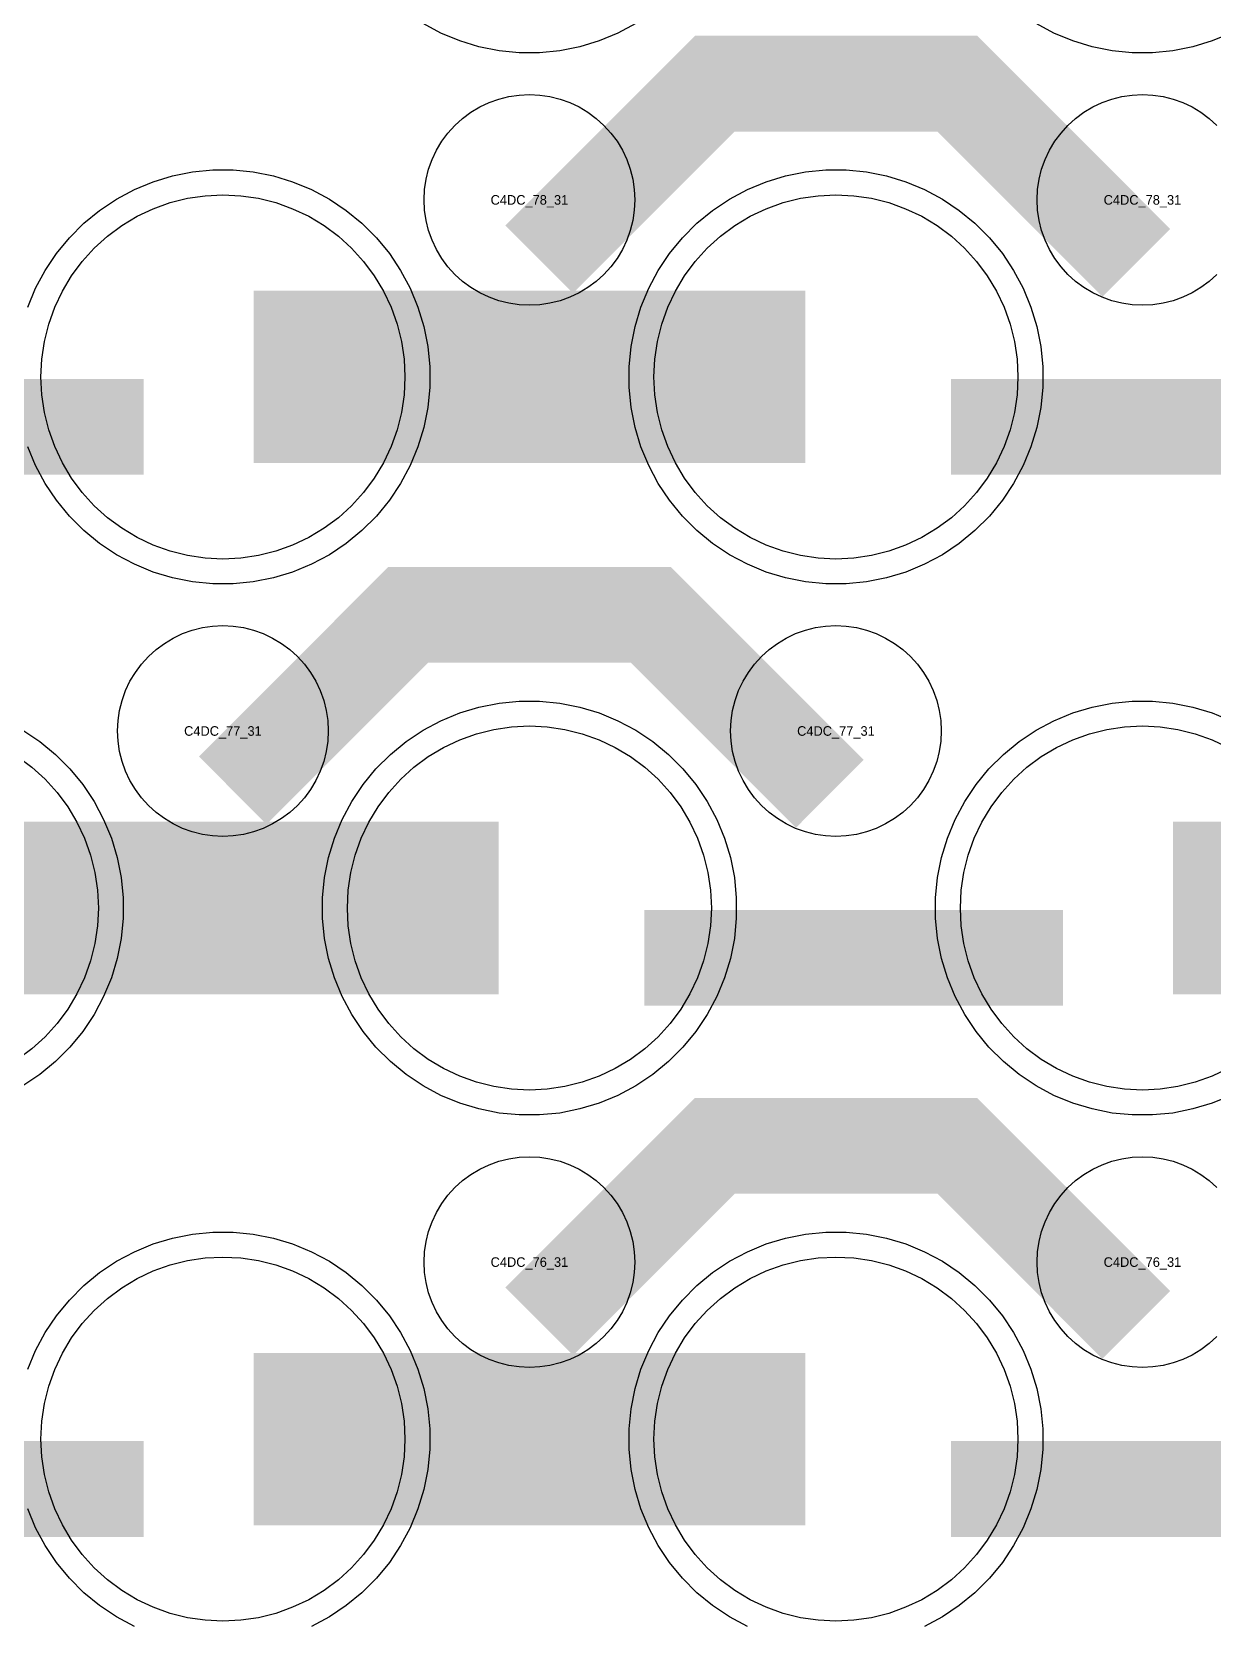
# Model space of a CAD drawing. Extents: x -11880 to 11880, y -14992 to 14992.
# Drawn here: x -2129.9 to -1821.5, y -4357.2 to -3941.5 of the extents above; entities that cross this region are included whole.
import ezdxf
from ezdxf.enums import TextEntityAlignment as Align

# ---------------------------------------------------------------- set-up
doc = ezdxf.new("R2010")
doc.units = 0
doc.header["$MEASUREMENT"] = 0
for name, color, linetype in [('GDS_775_DT_237', 138, 'CONTINUOUS'), ('RDL1_FS', 34, 'CONTINUOUS'), ('RDL_BS', 160, 'CONTINUOUS')]:
    doc.layers.add(name, color=color, linetype=linetype)

msp = doc.modelspace()

# ---------------------------------------------------------------- linework, layer by layer
at = {"layer": 'RDL1_FS'}
for points in [[(-2080, -4079.074), (-2084.657, -4078.845), (-2089.268, -4078.161), (-2093.791, -4077.029), (-2098.181, -4075.457), (-2102.395, -4073.465), (-2106.395, -4071.067), (-2110.14, -4068.289), (-2113.594, -4065.159), (-2116.724, -4061.705), (-2119.502, -4057.96), (-2121.9, -4053.96), (-2123.892, -4049.746), (-2125.464, -4045.356), (-2126.596, -4040.833), (-2127.28, -4036.222), (-2127.509, -4031.565), (-2127.28, -4026.908), (-2126.596, -4022.297), (-2125.464, -4017.774), (-2123.892, -4013.384), (-2121.9, -4009.17), (-2119.502, -4005.17), (-2116.724, -4001.425), (-2113.594, -3997.971), (-2110.14, -3994.841), (-2106.395, -3992.063), (-2102.395, -3989.665), (-2098.181, -3987.673), (-2093.791, -3986.101), (-2089.268, -3984.969), (-2084.657, -3984.285), (-2080, -3984.056), (-2075.343, -3984.285), (-2070.732, -3984.969), (-2066.209, -3986.101), (-2061.819, -3987.673), (-2057.605, -3989.665), (-2053.605, -3992.063), (-2049.86, -3994.841), (-2046.406, -3997.971), (-2043.276, -4001.425), (-2040.498, -4005.17), (-2038.1, -4009.17), (-2036.108, -4013.384), (-2034.536, -4017.774), (-2033.404, -4022.297), (-2032.72, -4026.908), (-2032.491, -4031.565), (-2032.72, -4036.222), (-2033.404, -4040.833), (-2034.536, -4045.356), (-2036.108, -4049.746), (-2038.1, -4053.96), (-2040.498, -4057.96), (-2043.276, -4061.705), (-2046.406, -4065.159), (-2049.86, -4068.289), (-2053.605, -4071.067), (-2057.605, -4073.465), (-2061.819, -4075.457), (-2066.209, -4077.029), (-2070.732, -4078.161), (-2075.343, -4078.845)], [(-1920, -4079.074), (-1924.657, -4078.845), (-1929.268, -4078.161), (-1933.791, -4077.029), (-1938.181, -4075.457), (-1942.395, -4073.465), (-1946.395, -4071.067), (-1950.14, -4068.289), (-1953.594, -4065.159), (-1956.724, -4061.705), (-1959.502, -4057.96), (-1961.9, -4053.96), (-1963.892, -4049.746), (-1965.464, -4045.356), (-1966.596, -4040.833), (-1967.28, -4036.222), (-1967.509, -4031.565), (-1967.28, -4026.908), (-1966.596, -4022.297), (-1965.464, -4017.774), (-1963.892, -4013.384), (-1961.9, -4009.17), (-1959.502, -4005.17), (-1956.724, -4001.425), (-1953.594, -3997.971), (-1950.14, -3994.841), (-1946.395, -3992.063), (-1942.395, -3989.665), (-1938.181, -3987.673), (-1933.791, -3986.101), (-1929.268, -3984.969), (-1924.657, -3984.285), (-1920, -3984.056), (-1915.343, -3984.285), (-1910.732, -3984.969), (-1906.209, -3986.101), (-1901.819, -3987.673), (-1897.605, -3989.665), (-1893.605, -3992.063), (-1889.86, -3994.841), (-1886.406, -3997.971), (-1883.276, -4001.425), (-1880.498, -4005.17), (-1878.1, -4009.17), (-1876.108, -4013.384), (-1874.536, -4017.774), (-1873.404, -4022.297), (-1872.72, -4026.908), (-1872.491, -4031.565), (-1872.72, -4036.222), (-1873.404, -4040.833), (-1874.536, -4045.356), (-1876.108, -4049.746), (-1878.1, -4053.96), (-1880.498, -4057.96), (-1883.276, -4061.705), (-1886.406, -4065.159), (-1889.86, -4068.289), (-1893.605, -4071.067), (-1897.605, -4073.465), (-1901.819, -4075.457), (-1906.209, -4077.029), (-1910.732, -4078.161), (-1915.343, -4078.845)], [(-2000, -4217.639), (-2004.657, -4217.41), (-2009.268, -4216.726), (-2013.791, -4215.594), (-2018.181, -4214.022), (-2022.395, -4212.03), (-2026.395, -4209.632), (-2030.14, -4206.854), (-2033.594, -4203.724), (-2036.724, -4200.27), (-2039.502, -4196.525), (-2041.9, -4192.525), (-2043.892, -4188.311), (-2045.464, -4183.921), (-2046.596, -4179.398), (-2047.28, -4174.787), (-2047.509, -4170.13), (-2047.28, -4165.473), (-2046.596, -4160.862), (-2045.464, -4156.339), (-2043.892, -4151.949), (-2041.9, -4147.735), (-2039.502, -4143.735), (-2036.724, -4139.99), (-2033.594, -4136.536), (-2030.14, -4133.406), (-2026.395, -4130.628), (-2022.395, -4128.23), (-2018.181, -4126.238), (-2013.791, -4124.666), (-2009.268, -4123.534), (-2004.657, -4122.85), (-2000, -4122.621), (-1995.343, -4122.85), (-1990.732, -4123.534), (-1986.209, -4124.666), (-1981.819, -4126.238), (-1977.605, -4128.23), (-1973.605, -4130.628), (-1969.86, -4133.406), (-1966.406, -4136.536), (-1963.276, -4139.99), (-1960.498, -4143.735), (-1958.1, -4147.735), (-1956.108, -4151.949), (-1954.536, -4156.339), (-1953.404, -4160.862), (-1952.72, -4165.473), (-1952.491, -4170.13), (-1952.72, -4174.787), (-1953.404, -4179.398), (-1954.536, -4183.921), (-1956.108, -4188.311), (-1958.1, -4192.525), (-1960.498, -4196.525), (-1963.276, -4200.27), (-1966.406, -4203.724), (-1969.86, -4206.854), (-1973.605, -4209.632), (-1977.605, -4212.03), (-1981.819, -4214.022), (-1986.209, -4215.594), (-1990.732, -4216.726), (-1995.343, -4217.41)]]:
    msp.add_lwpolyline(points, close=True, dxfattribs=at)
for points in [[(-2071.998, -4031.565, 45, 45, 0), (-1999.998, -4031.565, 45, 45, 0)], [(-1999.998, -4031.565, 45, 45, 0), (-1927.998, -4031.565, 45, 45, 0)], [(-2151.998, -4170.13, 45, 45, 0), (-2079.998, -4170.13, 45, 45, 0)], [(-2079.998, -4170.13, 45, 45, 0), (-2007.998, -4170.13, 45, 45, 0)], [(-1831.998, -4170.13, 45, 45, 0), (-1759.998, -4170.13, 45, 45, 0)]]:
    msp.add_lwpolyline(points, format="xyseb", dxfattribs=at)
for points in [[(-1817.605, -4212.03), (-1821.819, -4214.022), (-1826.209, -4215.594), (-1830.732, -4216.726), (-1835.343, -4217.41), (-1840, -4217.639), (-1844.657, -4217.41), (-1849.268, -4216.726), (-1853.791, -4215.594), (-1858.181, -4214.022), (-1862.395, -4212.03), (-1866.395, -4209.632), (-1870.14, -4206.854), (-1873.594, -4203.724), (-1876.724, -4200.27), (-1879.502, -4196.525), (-1881.9, -4192.525), (-1883.892, -4188.311), (-1885.464, -4183.921), (-1886.596, -4179.398), (-1887.28, -4174.787), (-1887.509, -4170.13), (-1887.28, -4165.473), (-1886.596, -4160.862), (-1885.464, -4156.339), (-1883.892, -4151.949), (-1881.9, -4147.735), (-1879.502, -4143.735), (-1876.724, -4139.99), (-1873.594, -4136.536), (-1870.14, -4133.406), (-1866.395, -4130.628), (-1862.395, -4128.23), (-1858.181, -4126.238), (-1853.791, -4124.666), (-1849.268, -4123.534), (-1844.657, -4122.85), (-1840, -4122.621), (-1835.343, -4122.85), (-1830.732, -4123.534), (-1826.209, -4124.666), (-1821.819, -4126.238), (-1817.605, -4128.23)], [(-2133.605, -4130.628), (-2129.86, -4133.406), (-2126.406, -4136.536), (-2123.276, -4139.99), (-2120.498, -4143.735), (-2118.1, -4147.735), (-2116.108, -4151.949), (-2114.536, -4156.339), (-2113.404, -4160.862), (-2112.72, -4165.473), (-2112.491, -4170.13), (-2112.72, -4174.787), (-2113.404, -4179.398), (-2114.536, -4183.921), (-2116.108, -4188.311), (-2118.1, -4192.525), (-2120.498, -4196.525), (-2123.276, -4200.27), (-2126.406, -4203.724), (-2129.86, -4206.854), (-2133.605, -4209.632)]]:
    msp.add_lwpolyline(points, dxfattribs=at)
at = {"layer": 'RDL1_FS', "color": 240, "true_color": 0xed1f24}
for points in [[(-2080, -4356.204), (-2084.657, -4355.975), (-2089.268, -4355.291), (-2093.791, -4354.159), (-2098.181, -4352.587), (-2102.395, -4350.595), (-2106.395, -4348.197), (-2110.14, -4345.419), (-2113.594, -4342.289), (-2116.724, -4338.835), (-2119.502, -4335.09), (-2121.9, -4331.09), (-2123.892, -4326.876), (-2125.464, -4322.486), (-2126.596, -4317.963), (-2127.28, -4313.352), (-2127.509, -4308.695), (-2127.28, -4304.038), (-2126.596, -4299.427), (-2125.464, -4294.904), (-2123.892, -4290.514), (-2121.9, -4286.3), (-2119.502, -4282.3), (-2116.724, -4278.555), (-2113.594, -4275.101), (-2110.14, -4271.971), (-2106.395, -4269.193), (-2102.395, -4266.795), (-2098.181, -4264.803), (-2093.791, -4263.231), (-2089.268, -4262.099), (-2084.657, -4261.415), (-2080, -4261.186), (-2075.343, -4261.415), (-2070.732, -4262.099), (-2066.209, -4263.231), (-2061.819, -4264.803), (-2057.605, -4266.795), (-2053.605, -4269.193), (-2049.86, -4271.971), (-2046.406, -4275.101), (-2043.276, -4278.555), (-2040.498, -4282.3), (-2038.1, -4286.3), (-2036.108, -4290.514), (-2034.536, -4294.904), (-2033.404, -4299.427), (-2032.72, -4304.038), (-2032.491, -4308.695), (-2032.72, -4313.352), (-2033.404, -4317.963), (-2034.536, -4322.486), (-2036.108, -4326.876), (-2038.1, -4331.09), (-2040.498, -4335.09), (-2043.276, -4338.835), (-2046.406, -4342.289), (-2049.86, -4345.419), (-2053.605, -4348.197), (-2057.605, -4350.595), (-2061.819, -4352.587), (-2066.209, -4354.159), (-2070.732, -4355.291), (-2075.343, -4355.975)], [(-1920, -4356.204), (-1924.657, -4355.975), (-1929.268, -4355.291), (-1933.791, -4354.159), (-1938.181, -4352.587), (-1942.395, -4350.595), (-1946.395, -4348.197), (-1950.14, -4345.419), (-1953.594, -4342.289), (-1956.724, -4338.835), (-1959.502, -4335.09), (-1961.9, -4331.09), (-1963.892, -4326.876), (-1965.464, -4322.486), (-1966.596, -4317.963), (-1967.28, -4313.352), (-1967.509, -4308.695), (-1967.28, -4304.038), (-1966.596, -4299.427), (-1965.464, -4294.904), (-1963.892, -4290.514), (-1961.9, -4286.3), (-1959.502, -4282.3), (-1956.724, -4278.555), (-1953.594, -4275.101), (-1950.14, -4271.971), (-1946.395, -4269.193), (-1942.395, -4266.795), (-1938.181, -4264.803), (-1933.791, -4263.231), (-1929.268, -4262.099), (-1924.657, -4261.415), (-1920, -4261.186), (-1915.343, -4261.415), (-1910.732, -4262.099), (-1906.209, -4263.231), (-1901.819, -4264.803), (-1897.605, -4266.795), (-1893.605, -4269.193), (-1889.86, -4271.971), (-1886.406, -4275.101), (-1883.276, -4278.555), (-1880.498, -4282.3), (-1878.1, -4286.3), (-1876.108, -4290.514), (-1874.536, -4294.904), (-1873.404, -4299.427), (-1872.72, -4304.038), (-1872.491, -4308.695), (-1872.72, -4313.352), (-1873.404, -4317.963), (-1874.536, -4322.486), (-1876.108, -4326.876), (-1878.1, -4331.09), (-1880.498, -4335.09), (-1883.276, -4338.835), (-1886.406, -4342.289), (-1889.86, -4345.419), (-1893.605, -4348.197), (-1897.605, -4350.595), (-1901.819, -4352.587), (-1906.209, -4354.159), (-1910.732, -4355.291), (-1915.343, -4355.975)]]:
    msp.add_lwpolyline(points, close=True, dxfattribs=at)
for points in [[(-2071.998, -4308.695, 45, 45, 0), (-1999.998, -4308.695, 45, 45, 0)], [(-1999.998, -4308.695, 45, 45, 0), (-1927.998, -4308.695, 45, 45, 0)]]:
    msp.add_lwpolyline(points, format="xyseb", dxfattribs=at)
at = {"layer": 'RDL_BS', "color": 240, "true_color": 0xed1f24}
for points in [[(-1972.223, -3939.388), (-1976.885, -3941.88), (-1981.795, -3943.911), (-1986.835, -3945.442), (-1992.062, -3946.488), (-1997.356, -3947.005), (-2002.644, -3947.005), (-2007.938, -3946.488), (-2013.165, -3945.442), (-2018.205, -3943.911), (-2023.115, -3941.88), (-2027.777, -3939.388)], [(-1816.885, -3941.88), (-1821.795, -3943.911), (-1826.835, -3945.442), (-1832.062, -3946.488), (-1837.356, -3947.005), (-1842.644, -3947.005), (-1847.938, -3946.488), (-1853.165, -3945.442), (-1858.205, -3943.911), (-1863.115, -3941.88), (-1867.777, -3939.388)], [(-2130.906, -4290.49), (-2128.875, -4285.58), (-2126.383, -4280.918), (-2123.436, -4276.504), (-2120.074, -4272.403), (-2116.292, -4268.621), (-2112.191, -4265.259), (-2107.777, -4262.312), (-2103.115, -4259.82), (-2098.205, -4257.789), (-2093.165, -4256.258), (-2087.938, -4255.212), (-2082.644, -4254.695), (-2077.356, -4254.695), (-2072.062, -4255.212), (-2066.835, -4256.258), (-2061.795, -4257.789), (-2056.885, -4259.82), (-2052.223, -4262.312), (-2047.809, -4265.259), (-2043.708, -4268.621), (-2039.926, -4272.403), (-2036.564, -4276.504), (-2033.617, -4280.918), (-2031.125, -4285.58), (-2029.094, -4290.49), (-2027.563, -4295.53), (-2026.517, -4300.757), (-2026, -4306.051), (-2026, -4311.339), (-2026.517, -4316.633), (-2027.563, -4321.86), (-2029.094, -4326.9), (-2031.125, -4331.81), (-2033.617, -4336.472), (-2036.564, -4340.886), (-2039.926, -4344.987), (-2043.708, -4348.769), (-2047.809, -4352.131), (-2052.223, -4355.078), (-2056.885, -4357.57)], [(-1943.115, -4357.57), (-1947.777, -4355.078), (-1952.191, -4352.131), (-1956.292, -4348.769), (-1960.074, -4344.987), (-1963.436, -4340.886), (-1966.383, -4336.472), (-1968.875, -4331.81), (-1970.906, -4326.9), (-1972.437, -4321.86), (-1973.483, -4316.633), (-1974, -4311.339), (-1974, -4306.051), (-1973.483, -4300.757), (-1972.437, -4295.53), (-1970.906, -4290.49), (-1968.875, -4285.58), (-1966.383, -4280.918), (-1963.436, -4276.504), (-1960.074, -4272.403), (-1956.292, -4268.621), (-1952.191, -4265.259), (-1947.777, -4262.312), (-1943.115, -4259.82), (-1938.205, -4257.789), (-1933.165, -4256.258), (-1927.938, -4255.212), (-1922.644, -4254.695), (-1917.356, -4254.695), (-1912.062, -4255.212), (-1906.835, -4256.258), (-1901.795, -4257.789), (-1896.885, -4259.82), (-1892.223, -4262.312), (-1887.809, -4265.259), (-1883.708, -4268.621), (-1879.926, -4272.403), (-1876.564, -4276.504), (-1873.617, -4280.918), (-1871.125, -4285.58), (-1869.094, -4290.49), (-1867.563, -4295.53), (-1866.517, -4300.757), (-1866, -4306.051), (-1866, -4311.339), (-1866.517, -4316.633), (-1867.563, -4321.86), (-1869.094, -4326.9), (-1871.125, -4331.81), (-1873.617, -4336.472), (-1876.564, -4340.886), (-1879.926, -4344.987), (-1883.708, -4348.769), (-1887.809, -4352.131), (-1892.223, -4355.078), (-1896.885, -4357.57)], [(-2103.115, -4357.57), (-2107.777, -4355.078), (-2112.191, -4352.131), (-2116.292, -4348.769), (-2120.074, -4344.987), (-2123.436, -4340.886), (-2126.383, -4336.472), (-2128.875, -4331.81), (-2130.906, -4326.9)]]:
    msp.add_lwpolyline(points, dxfattribs=at)
at = {"layer": 'RDL_BS'}
for points in [[(-1997.438, -4000.879, 25, 25, 0), (-1951.623, -3955.064, 25, 25, 0), (-1918.07, -3955.064, 25, 25, 0)], [(-1841.599, -4001.778, 25, 25, 0), (-1888.313, -3955.064, 25, 25, 0), (-1918.071, -3955.064, 25, 25, 0)], [(-2209.984, -4044.578, 25, 25, 0), (-2100.719, -4044.578, 25, 25, 0)], [(-1889.984, -4044.578, 25, 25, 0), (-1780.719, -4044.578, 25, 25, 0)], [(-2077.438, -4139.444, 25, 25, 0), (-2031.623, -4093.629, 25, 25, 0), (-1998.07, -4093.629, 25, 25, 0)], [(-1921.599, -4140.343, 25, 25, 0), (-1968.313, -4093.629, 25, 25, 0), (-1998.071, -4093.629, 25, 25, 0)], [(-1969.984, -4183.143, 25, 25, 0), (-1860.719, -4183.143, 25, 25, 0)], [(-1997.438, -4278.009, 25, 25, 0), (-1951.623, -4232.194, 25, 25, 0), (-1918.07, -4232.194, 25, 25, 0)], [(-1841.599, -4278.908, 25, 25, 0), (-1888.313, -4232.194, 25, 25, 0), (-1918.071, -4232.194, 25, 25, 0)]]:
    msp.add_lwpolyline(points, format="xyseb", dxfattribs=at)
for points in [[(-2000, -4012.871), (-2002.693, -4012.739), (-2005.365, -4012.343), (-2007.984, -4011.686), (-2010.519, -4010.779), (-2012.956, -4009.627), (-2015.28, -4008.234), (-2017.443, -4006.631), (-2019.442, -4004.819), (-2021.254, -4002.82), (-2022.857, -4000.657), (-2024.25, -3998.333), (-2025.402, -3995.896), (-2026.309, -3993.361), (-2026.966, -3990.742), (-2027.362, -3988.07), (-2027.494, -3985.377), (-2027.362, -3982.684), (-2026.966, -3980.012), (-2026.309, -3977.393), (-2025.402, -3974.858), (-2024.25, -3972.421), (-2022.857, -3970.097), (-2021.254, -3967.934), (-2019.442, -3965.935), (-2017.443, -3964.123), (-2015.28, -3962.52), (-2012.956, -3961.127), (-2010.519, -3959.975), (-2007.984, -3959.068), (-2005.365, -3958.411), (-2002.693, -3958.015), (-2000, -3957.883), (-1997.307, -3958.015), (-1994.635, -3958.411), (-1992.016, -3959.068), (-1989.481, -3959.975), (-1987.044, -3961.127), (-1984.72, -3962.52), (-1982.557, -3964.123), (-1980.558, -3965.935), (-1978.746, -3967.934), (-1977.143, -3970.097), (-1975.75, -3972.421), (-1974.598, -3974.858), (-1973.691, -3977.393), (-1973.034, -3980.012), (-1972.638, -3982.684), (-1972.506, -3985.377), (-1972.638, -3988.07), (-1973.034, -3990.742), (-1973.691, -3993.361), (-1974.598, -3995.896), (-1975.75, -3998.333), (-1977.143, -4000.657), (-1978.746, -4002.82), (-1980.558, -4004.819), (-1982.557, -4006.631), (-1984.72, -4008.234), (-1987.044, -4009.627), (-1989.481, -4010.779), (-1992.016, -4011.686), (-1994.635, -4012.343), (-1997.307, -4012.739)], [(-1922.644, -4085.565), (-1927.938, -4085.048), (-1933.165, -4084.002), (-1938.205, -4082.471), (-1943.115, -4080.44), (-1947.777, -4077.948), (-1952.191, -4075.001), (-1956.292, -4071.639), (-1960.074, -4067.857), (-1963.436, -4063.756), (-1966.383, -4059.342), (-1968.875, -4054.68), (-1970.906, -4049.77), (-1972.437, -4044.73), (-1973.483, -4039.503), (-1974, -4034.209), (-1974, -4028.921), (-1973.483, -4023.627), (-1972.437, -4018.4), (-1970.906, -4013.36), (-1968.875, -4008.45), (-1966.383, -4003.788), (-1963.436, -3999.374), (-1960.074, -3995.273), (-1956.292, -3991.491), (-1952.191, -3988.129), (-1947.777, -3985.182), (-1943.115, -3982.69), (-1938.205, -3980.659), (-1933.165, -3979.128), (-1927.938, -3978.082), (-1922.644, -3977.565), (-1917.356, -3977.565), (-1912.062, -3978.082), (-1906.835, -3979.128), (-1901.795, -3980.659), (-1896.885, -3982.69), (-1892.223, -3985.182), (-1887.809, -3988.129), (-1883.708, -3991.491), (-1879.926, -3995.273), (-1876.564, -3999.374), (-1873.617, -4003.788), (-1871.125, -4008.45), (-1869.094, -4013.36), (-1867.563, -4018.4), (-1866.517, -4023.627), (-1866, -4028.921), (-1866, -4034.209), (-1866.517, -4039.503), (-1867.563, -4044.73), (-1869.094, -4049.77), (-1871.125, -4054.68), (-1873.617, -4059.342), (-1876.564, -4063.756), (-1879.926, -4067.857), (-1883.708, -4071.639), (-1887.809, -4075.001), (-1892.223, -4077.948), (-1896.885, -4080.44), (-1901.795, -4082.471), (-1906.835, -4084.002), (-1912.062, -4085.048), (-1917.356, -4085.565)], [(-2080, -4151.436), (-2082.693, -4151.304), (-2085.365, -4150.908), (-2087.984, -4150.251), (-2090.519, -4149.344), (-2092.956, -4148.192), (-2095.28, -4146.799), (-2097.443, -4145.196), (-2099.442, -4143.384), (-2101.254, -4141.385), (-2102.857, -4139.222), (-2104.25, -4136.898), (-2105.402, -4134.461), (-2106.309, -4131.926), (-2106.966, -4129.307), (-2107.362, -4126.635), (-2107.494, -4123.942), (-2107.362, -4121.249), (-2106.966, -4118.577), (-2106.309, -4115.958), (-2105.402, -4113.423), (-2104.25, -4110.986), (-2102.857, -4108.662), (-2101.254, -4106.499), (-2099.442, -4104.5), (-2097.443, -4102.688), (-2095.28, -4101.085), (-2092.956, -4099.692), (-2090.519, -4098.54), (-2087.984, -4097.633), (-2085.365, -4096.976), (-2082.693, -4096.58), (-2080, -4096.448), (-2077.307, -4096.58), (-2074.635, -4096.976), (-2072.016, -4097.633), (-2069.481, -4098.54), (-2067.044, -4099.692), (-2064.72, -4101.085), (-2062.557, -4102.688), (-2060.558, -4104.5), (-2058.746, -4106.499), (-2057.143, -4108.662), (-2055.75, -4110.986), (-2054.598, -4113.423), (-2053.691, -4115.958), (-2053.034, -4118.577), (-2052.638, -4121.249), (-2052.506, -4123.942), (-2052.638, -4126.635), (-2053.034, -4129.307), (-2053.691, -4131.926), (-2054.598, -4134.461), (-2055.75, -4136.898), (-2057.143, -4139.222), (-2058.746, -4141.385), (-2060.558, -4143.384), (-2062.557, -4145.196), (-2064.72, -4146.799), (-2067.044, -4148.192), (-2069.481, -4149.344), (-2072.016, -4150.251), (-2074.635, -4150.908), (-2077.307, -4151.304)], [(-1920, -4151.436), (-1922.693, -4151.304), (-1925.365, -4150.908), (-1927.984, -4150.251), (-1930.519, -4149.344), (-1932.956, -4148.192), (-1935.28, -4146.799), (-1937.443, -4145.196), (-1939.442, -4143.384), (-1941.254, -4141.385), (-1942.857, -4139.222), (-1944.25, -4136.898), (-1945.402, -4134.461), (-1946.309, -4131.926), (-1946.966, -4129.307), (-1947.362, -4126.635), (-1947.494, -4123.942), (-1947.362, -4121.249), (-1946.966, -4118.577), (-1946.309, -4115.958), (-1945.402, -4113.423), (-1944.25, -4110.986), (-1942.857, -4108.662), (-1941.254, -4106.499), (-1939.442, -4104.5), (-1937.443, -4102.688), (-1935.28, -4101.085), (-1932.956, -4099.692), (-1930.519, -4098.54), (-1927.984, -4097.633), (-1925.365, -4096.976), (-1922.693, -4096.58), (-1920, -4096.448), (-1917.307, -4096.58), (-1914.635, -4096.976), (-1912.016, -4097.633), (-1909.481, -4098.54), (-1907.044, -4099.692), (-1904.72, -4101.085), (-1902.557, -4102.688), (-1900.558, -4104.5), (-1898.746, -4106.499), (-1897.143, -4108.662), (-1895.75, -4110.986), (-1894.598, -4113.423), (-1893.691, -4115.958), (-1893.034, -4118.577), (-1892.638, -4121.249), (-1892.506, -4123.942), (-1892.638, -4126.635), (-1893.034, -4129.307), (-1893.691, -4131.926), (-1894.598, -4134.461), (-1895.75, -4136.898), (-1897.143, -4139.222), (-1898.746, -4141.385), (-1900.558, -4143.384), (-1902.557, -4145.196), (-1904.72, -4146.799), (-1907.044, -4148.192), (-1909.481, -4149.344), (-1912.016, -4150.251), (-1914.635, -4150.908), (-1917.307, -4151.304)], [(-2002.644, -4224.13), (-2007.938, -4223.613), (-2013.165, -4222.567), (-2018.205, -4221.036), (-2023.115, -4219.005), (-2027.777, -4216.513), (-2032.191, -4213.566), (-2036.292, -4210.204), (-2040.074, -4206.422), (-2043.436, -4202.321), (-2046.383, -4197.907), (-2048.875, -4193.245), (-2050.906, -4188.335), (-2052.437, -4183.295), (-2053.483, -4178.068), (-2054, -4172.774), (-2054, -4167.486), (-2053.483, -4162.192), (-2052.437, -4156.965), (-2050.906, -4151.925), (-2048.875, -4147.015), (-2046.383, -4142.353), (-2043.436, -4137.939), (-2040.074, -4133.838), (-2036.292, -4130.056), (-2032.191, -4126.694), (-2027.777, -4123.747), (-2023.115, -4121.255), (-2018.205, -4119.224), (-2013.165, -4117.693), (-2007.938, -4116.647), (-2002.644, -4116.13), (-1997.356, -4116.13), (-1992.062, -4116.647), (-1986.835, -4117.693), (-1981.795, -4119.224), (-1976.885, -4121.255), (-1972.223, -4123.747), (-1967.809, -4126.694), (-1963.708, -4130.056), (-1959.926, -4133.838), (-1956.564, -4137.939), (-1953.617, -4142.353), (-1951.125, -4147.015), (-1949.094, -4151.925), (-1947.563, -4156.965), (-1946.517, -4162.192), (-1946, -4167.486), (-1946, -4172.774), (-1946.517, -4178.068), (-1947.563, -4183.295), (-1949.094, -4188.335), (-1951.125, -4193.245), (-1953.617, -4197.907), (-1956.564, -4202.321), (-1959.926, -4206.422), (-1963.708, -4210.204), (-1967.809, -4213.566), (-1972.223, -4216.513), (-1976.885, -4219.005), (-1981.795, -4221.036), (-1986.835, -4222.567), (-1992.062, -4223.613), (-1997.356, -4224.13)], [(-2000, -4290.001), (-2002.693, -4289.869), (-2005.365, -4289.473), (-2007.984, -4288.816), (-2010.519, -4287.909), (-2012.956, -4286.757), (-2015.28, -4285.364), (-2017.443, -4283.761), (-2019.442, -4281.949), (-2021.254, -4279.95), (-2022.857, -4277.787), (-2024.25, -4275.463), (-2025.402, -4273.026), (-2026.309, -4270.491), (-2026.966, -4267.872), (-2027.362, -4265.2), (-2027.494, -4262.507), (-2027.362, -4259.814), (-2026.966, -4257.142), (-2026.309, -4254.523), (-2025.402, -4251.988), (-2024.25, -4249.551), (-2022.857, -4247.227), (-2021.254, -4245.064), (-2019.442, -4243.065), (-2017.443, -4241.253), (-2015.28, -4239.65), (-2012.956, -4238.257), (-2010.519, -4237.105), (-2007.984, -4236.198), (-2005.365, -4235.541), (-2002.693, -4235.145), (-2000, -4235.013), (-1997.307, -4235.145), (-1994.635, -4235.541), (-1992.016, -4236.198), (-1989.481, -4237.105), (-1987.044, -4238.257), (-1984.72, -4239.65), (-1982.557, -4241.253), (-1980.558, -4243.065), (-1978.746, -4245.064), (-1977.143, -4247.227), (-1975.75, -4249.551), (-1974.598, -4251.988), (-1973.691, -4254.523), (-1973.034, -4257.142), (-1972.638, -4259.814), (-1972.506, -4262.507), (-1972.638, -4265.2), (-1973.034, -4267.872), (-1973.691, -4270.491), (-1974.598, -4273.026), (-1975.75, -4275.463), (-1977.143, -4277.787), (-1978.746, -4279.95), (-1980.558, -4281.949), (-1982.557, -4283.761), (-1984.72, -4285.364), (-1987.044, -4286.757), (-1989.481, -4287.909), (-1992.016, -4288.816), (-1994.635, -4289.473), (-1997.307, -4289.869)]]:
    msp.add_lwpolyline(points, close=True, dxfattribs=at)
for points in [[(-1820.558, -4004.819), (-1822.557, -4006.631), (-1824.72, -4008.234), (-1827.044, -4009.627), (-1829.481, -4010.779), (-1832.016, -4011.686), (-1834.635, -4012.343), (-1837.307, -4012.739), (-1840, -4012.871), (-1842.693, -4012.739), (-1845.365, -4012.343), (-1847.984, -4011.686), (-1850.519, -4010.779), (-1852.956, -4009.627), (-1855.28, -4008.234), (-1857.443, -4006.631), (-1859.442, -4004.819), (-1861.254, -4002.82), (-1862.857, -4000.657), (-1864.25, -3998.333), (-1865.402, -3995.896), (-1866.309, -3993.361), (-1866.966, -3990.742), (-1867.362, -3988.07), (-1867.494, -3985.377), (-1867.362, -3982.684), (-1866.966, -3980.012), (-1866.309, -3977.393), (-1865.402, -3974.858), (-1864.25, -3972.421), (-1862.857, -3970.097), (-1861.254, -3967.934), (-1859.442, -3965.935), (-1857.443, -3964.123), (-1855.28, -3962.52), (-1852.956, -3961.127), (-1850.519, -3959.975), (-1847.984, -3959.068), (-1845.365, -3958.411), (-1842.693, -3958.015), (-1840, -3957.883), (-1837.307, -3958.015), (-1834.635, -3958.411), (-1832.016, -3959.068), (-1829.481, -3959.975), (-1827.044, -3961.127), (-1824.72, -3962.52), (-1822.557, -3964.123), (-1820.558, -3965.935)], [(-2130.906, -4013.36), (-2128.875, -4008.45), (-2126.383, -4003.788), (-2123.436, -3999.374), (-2120.074, -3995.273), (-2116.292, -3991.491), (-2112.191, -3988.129), (-2107.777, -3985.182), (-2103.115, -3982.69), (-2098.205, -3980.659), (-2093.165, -3979.128), (-2087.938, -3978.082), (-2082.644, -3977.565), (-2077.356, -3977.565), (-2072.062, -3978.082), (-2066.835, -3979.128), (-2061.795, -3980.659), (-2056.885, -3982.69), (-2052.223, -3985.182), (-2047.809, -3988.129), (-2043.708, -3991.491), (-2039.926, -3995.273), (-2036.564, -3999.374), (-2033.617, -4003.788), (-2031.125, -4008.45), (-2029.094, -4013.36), (-2027.563, -4018.4), (-2026.517, -4023.627), (-2026, -4028.921), (-2026, -4034.209), (-2026.517, -4039.503), (-2027.563, -4044.73), (-2029.094, -4049.77), (-2031.125, -4054.68), (-2033.617, -4059.342), (-2036.564, -4063.756), (-2039.926, -4067.857), (-2043.708, -4071.639), (-2047.809, -4075.001), (-2052.223, -4077.948), (-2056.885, -4080.44), (-2061.795, -4082.471), (-2066.835, -4084.002), (-2072.062, -4085.048), (-2077.356, -4085.565), (-2082.644, -4085.565), (-2087.938, -4085.048), (-2093.165, -4084.002), (-2098.205, -4082.471), (-2103.115, -4080.44), (-2107.777, -4077.948), (-2112.191, -4075.001), (-2116.292, -4071.639), (-2120.074, -4067.857), (-2123.436, -4063.756), (-2126.383, -4059.342), (-2128.875, -4054.68), (-2130.906, -4049.77)], [(-1816.885, -4219.005), (-1821.795, -4221.036), (-1826.835, -4222.567), (-1832.062, -4223.613), (-1837.356, -4224.13), (-1842.644, -4224.13), (-1847.938, -4223.613), (-1853.165, -4222.567), (-1858.205, -4221.036), (-1863.115, -4219.005), (-1867.777, -4216.513), (-1872.191, -4213.566), (-1876.292, -4210.204), (-1880.074, -4206.422), (-1883.436, -4202.321), (-1886.383, -4197.907), (-1888.875, -4193.245), (-1890.906, -4188.335), (-1892.437, -4183.295), (-1893.483, -4178.068), (-1894, -4172.774), (-1894, -4167.486), (-1893.483, -4162.192), (-1892.437, -4156.965), (-1890.906, -4151.925), (-1888.875, -4147.015), (-1886.383, -4142.353), (-1883.436, -4137.939), (-1880.074, -4133.838), (-1876.292, -4130.056), (-1872.191, -4126.694), (-1867.777, -4123.747), (-1863.115, -4121.255), (-1858.205, -4119.224), (-1853.165, -4117.693), (-1847.938, -4116.647), (-1842.644, -4116.13), (-1837.356, -4116.13), (-1832.062, -4116.647), (-1826.835, -4117.693), (-1821.795, -4119.224), (-1816.885, -4121.255)], [(-2132.223, -4123.747), (-2127.809, -4126.694), (-2123.708, -4130.056), (-2119.926, -4133.838), (-2116.564, -4137.939), (-2113.617, -4142.353), (-2111.125, -4147.015), (-2109.094, -4151.925), (-2107.563, -4156.965), (-2106.517, -4162.192), (-2106, -4167.486), (-2106, -4172.774), (-2106.517, -4178.068), (-2107.563, -4183.295), (-2109.094, -4188.335), (-2111.125, -4193.245), (-2113.617, -4197.907), (-2116.564, -4202.321), (-2119.926, -4206.422), (-2123.708, -4210.204), (-2127.809, -4213.566), (-2132.223, -4216.513)], [(-1820.558, -4281.949), (-1822.557, -4283.761), (-1824.72, -4285.364), (-1827.044, -4286.757), (-1829.481, -4287.909), (-1832.016, -4288.816), (-1834.635, -4289.473), (-1837.307, -4289.869), (-1840, -4290.001), (-1842.693, -4289.869), (-1845.365, -4289.473), (-1847.984, -4288.816), (-1850.519, -4287.909), (-1852.956, -4286.757), (-1855.28, -4285.364), (-1857.443, -4283.761), (-1859.442, -4281.949), (-1861.254, -4279.95), (-1862.857, -4277.787), (-1864.25, -4275.463), (-1865.402, -4273.026), (-1866.309, -4270.491), (-1866.966, -4267.872), (-1867.362, -4265.2), (-1867.494, -4262.507), (-1867.362, -4259.814), (-1866.966, -4257.142), (-1866.309, -4254.523), (-1865.402, -4251.988), (-1864.25, -4249.551), (-1862.857, -4247.227), (-1861.254, -4245.064), (-1859.442, -4243.065), (-1857.443, -4241.253), (-1855.28, -4239.65), (-1852.956, -4238.257), (-1850.519, -4237.105), (-1847.984, -4236.198), (-1845.365, -4235.541), (-1842.693, -4235.145), (-1840, -4235.013), (-1837.307, -4235.145), (-1834.635, -4235.541), (-1832.016, -4236.198), (-1829.481, -4237.105), (-1827.044, -4238.257), (-1824.72, -4239.65), (-1822.557, -4241.253), (-1820.558, -4243.065)]]:
    msp.add_lwpolyline(points, dxfattribs=at)
at = {"layer": 'RDL_BS', "color": 240, "true_color": 0xed1f24}
for points in [[(-2209.984, -4321.708, 25, 25, 0), (-2100.719, -4321.708, 25, 25, 0)], [(-1889.984, -4321.708, 25, 25, 0), (-1780.719, -4321.708, 25, 25, 0)]]:
    msp.add_lwpolyline(points, format="xyseb", dxfattribs=at)

# ---------------------------------------------------------------- texts
at = {"layer": 'GDS_775_DT_237'}
for s, p in [('C4DC_78_31', (-2000, -3985.377)), ('C4DC_78_31', (-2000, -3985.377)), ('C4DC_78_31', (-1840, -3985.377)), ('C4DC_78_31', (-1840, -3985.377)), ('C4DC_77_31', (-2080, -4123.942)), ('C4DC_77_31', (-2080, -4123.942)), ('C4DC_77_31', (-1920, -4123.942)), ('C4DC_77_31', (-1920, -4123.942)), ('C4DC_76_31', (-2000, -4262.507)), ('C4DC_76_31', (-2000, -4262.507)), ('C4DC_76_31', (-1840, -4262.507)), ('C4DC_76_31', (-1840, -4262.507))]:
    msp.add_text(s, height=2.5, dxfattribs=at).set_placement(p, align=Align.MIDDLE_CENTER)

doc.saveas('drawing.dxf')
